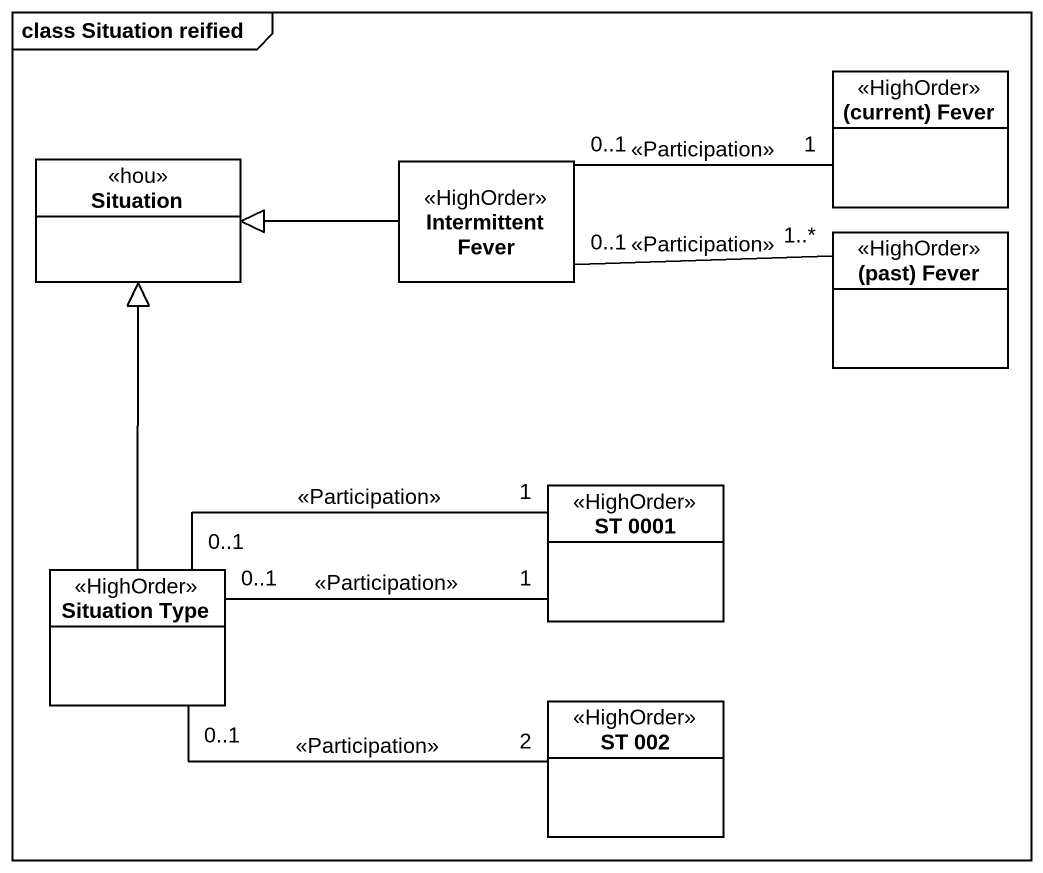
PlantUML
@startuml
mainframe class Situation reified
hide circle
hide empty members
class "(current) Fever" as current_Fever <<HighOrder>>
class Situation <<hou>>
class "Intermittent Fever" as Intermittent_Fever <<HighOrder>>
class "(past) Fever" as past_Fever <<HighOrder>>
class "ST 0001" as ST_0001 <<HighOrder>>
class "Situation Type" as Situation_Type <<HighOrder>>
class "ST 002" as ST_002 <<HighOrder>>
Intermittent_Fever "0..1" -right- "1" current_Fever : <<Participation>>
Intermittent_Fever -left-|> Situation
Intermittent_Fever "0..1" -right- "1..*" past_Fever : <<Participation>>
Situation_Type -up-|> Situation
Situation_Type "0..1" -right- "1" ST_0001 : <<Participation>>
Situation_Type "0..1" -right- "1" ST_0001 : <<Participation>>
Situation_Type "0..1" -right- "2" ST_002 : <<Participation>>
@enduml
